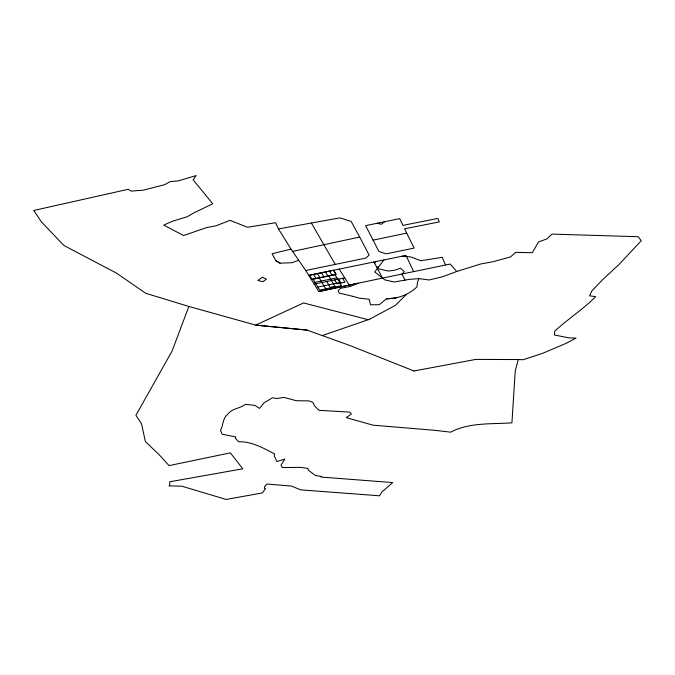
<?xml version="1.0" encoding="UTF-8"?>
<svg xmlns="http://www.w3.org/2000/svg" width="675" height="675" viewBox="0 0 675 675"><rect width="100%" height="100%" fill="white"/><g stroke="black" fill="none" stroke-linecap="round" stroke-linejoin="round"><path stroke-width="1.01" d="M383.957 259.934L374.743 271.949L384.868 279.897L394.183 282.007L408.738 279.45L418.973 278.606L429.081 279.99L442.429 276.792L456.739 271.477L480.583 264.026L493.29 261.672L510.553 256.922L515.624 252.382L532.33 252.703L538.507 241.988L546.995 238.84L551.99 234.107L638.153 236.706L641.25 240.722L619.102 264.381L602.108 280.176L591.739 291.136L589.604 295.81L595.671 296.654C583.107 309.352 567.785 319.03 554.698 331.239L554.377 334.969L568.915 337.88L576.02 338.074L566.241 343.305L542.152 353.523L523.049 359.733L518.29 359.539L515.236 370.853L511.92 422.828C491.383 424.356 469.538 422.17 450.723 432.169L435.206 430.346L372.963 425.174L346.258 417.614L351.397 413.994L349.726 412.113L318.929 410.324L314.483 405.768L312.955 402.376L308.931 400.891L296.317 400.722L283.871 397.389L276.927 398.512L272.422 397.786L264.102 402.832L259.529 408.392L254.964 405.413L245.413 404.317C239.979 408.662 232.082 408.291 227.72 414.214C222.564 418.331 223.315 425.149 220.48 430.566L222.218 434.202L235.904 437.003L235.313 438.117L238.596 441.771C251.665 441.29 263.334 448.124 274.632 453.921L274.278 456.055L276.877 461.523L284.816 459.11L281.036 465.117L282.319 467.572L300.451 467.37L307.969 468.442L308.34 470.239L315.47 475.538L321.283 476.423L321.055 477.056L392.69 482.574L381.696 492.218L379.569 495.796L300.755 489.873L291.423 486.068L267.106 484.026L264.642 486.405L264.431 488.287L265.562 488.641L262.271 492.944L226.167 499.458L181.727 486.169L169.071 485.907L169.779 484.802L169.687 481.781L242.814 468.804L230.352 452.858L169.054 465.607L159.081 454.655L145.361 441.517L141.556 423.875L135.92 415.26L172.133 350.966L188.848 306.433L255.732 325.122L307.015 330.092L350.544 345.76L414.037 370.997M418.973 278.606L417.488 282.125L416.931 286.909C408.89 294.781 397.642 298.671 386.522 298.831L379.291 304.67L370.524 304.805L369.115 299.219L359.252 298.173L353.236 296.418M456.739 271.477L450.183 264.052L382.48 278.092L374.6 263.225L375.865 261.596M384.607 221.729L381.375 224.277L377.224 223.248L365.639 225.627L378.911 251.488L386.168 253.842L414.163 248.096L404.587 228.808L439.315 221.906L437.856 218.413L402.933 225.391L399.684 218.632L377.224 223.248M406.485 294.292L395.449 305.311L369.647 319.191M298.569 260.322L291.802 262.727L280.041 263.174L275.687 260.542L272.118 253.716L291.035 249.126L305.75 270.506L318.819 291.558L382.48 278.092M322.27 335.568L369.655 319.207M318.811 291.532L358.163 283.154L350.392 286.478L340.664 288.242L338.116 290.638L339.255 293.093L353.244 296.435M305.741 270.489L365.681 258.112L369.132 255.15L359.674 237.052L292.739 251.378M372.988 240.165L406.595 233.137M308.838 275.332L405.996 255.412L413.606 271.603M311.31 279.34L336.108 274.252L333.56 270.262M314.93 282.336L336.901 277.838M314.221 284.074L344.714 277.847M317.815 287.035L339.66 282.58M334.986 286.428L330.261 287.39L326.751 281.517M414.028 370.98L475.765 359.404L518.299 359.556M386.513 298.814L396.74 297.835M307.007 330.075L255.724 325.105L303.573 302.948L368.212 319.705M402.292 256.171L410.746 256.922L420.787 260.727L442.243 257.327L445.525 264.912M376.346 266.836L378.439 267.114M377.485 268.523L388.302 271.072L394.942 270.16L400.52 268.194L404.274 271.679L402.055 274.118L405.059 280.277M188.848 306.433L145.699 293.279L116.345 273.029L63.973 245.54L41.445 221.915L33.75 210.465L128.216 189.304L131.169 191.101L143.395 190.148L164.827 184.604L170.134 181.609L178.242 180.917L196.155 175.542L193.143 179.837L212.76 203.808L194.476 212.574L187.194 216.743L172.505 221.248L163.704 225.079L183.541 235.533L206.457 227.635L216.312 225.703L229.964 220.354L247.489 227.256L275.594 222.716L278.497 228.96M275.67 260.525L280.041 263.174M373.655 262.043L374.6 263.225M339.196 269.106L349.186 284.926M291.035 249.126L278.48 228.935L340.014 217.882L351.143 221.425L359.674 237.052M311.968 279.205L309.513 275.214L333.543 270.27L335.88 274.303M313.504 274.396L315.942 278.387M319.258 277.965L325.823 288.824M317.503 273.569L319.916 277.577M321.502 272.751L323.899 276.758M328.818 275.999L335.264 286.9M325.51 271.924L327.89 275.94M329.527 271.097L331.881 275.122M334.682 279.897L336.994 283.837L344.917 282.226L342.638 278.277M335.247 264.398L311.377 223.028M338.664 279.087L340.951 283.027M262.465 277.239L257.867 280.446L262.837 281.694L266.439 279.205L262.465 277.239M335.078 274.717L313.031 279.239L319.672 290.073L341.44 285.652L335.078 274.717"/></g></svg>
